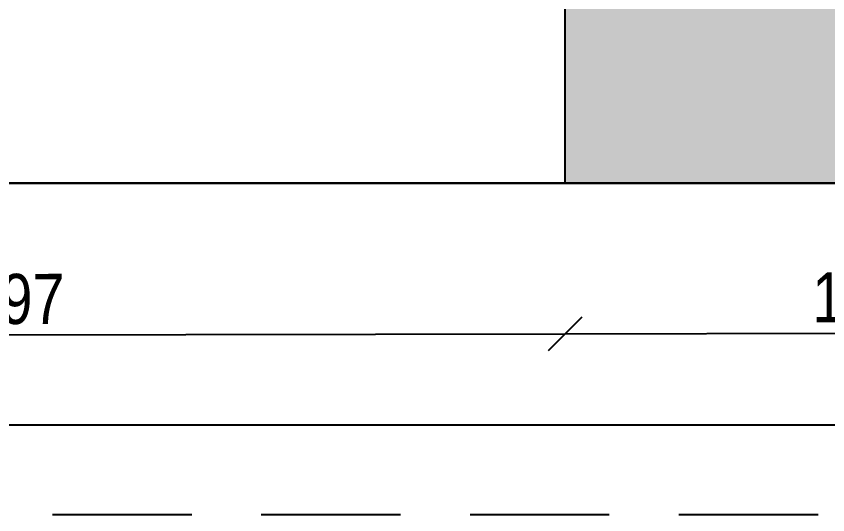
# Model space of a CAD drawing. Header units: metres. Extents: x 493 to 630, y -132 to -15.
# Drawn here: x 534.323 to 535.781, y -93.39 to -92.494 of the extents above; entities that cross this region are included whole.
import ezdxf

# ---------------------------------------------------------------- set-up
doc = ezdxf.new("R2010")
doc.units = ezdxf.units.M
doc.header["$MEASUREMENT"] = 0
doc.header["$PDMODE"] = 3
doc.linetypes.add('HIDDEN2', pattern=[0.1875, 0.125, -0.0625])
for name, color, linetype in [('a_caramida', 2, 'Continuous'), ('a_cote_50', 9, 'Continuous'), ('a_pereti_hasuri', 253, 'Continuous'), ('a_scari_punctat', 40, 'HIDDEN2'), ('a_vederi', 74, 'Continuous')]:
    doc.layers.add(name, color=color, linetype=linetype)
doc.styles.get("Standard").update_dxf_attribs({"font": 'ARIALN.TTF'})
doc.dimstyles.new('50 cote', dxfattribs={"dimtxt": 0.09, "dimasz": 0.06, "dimexe": 0, "dimexo": 0, "dimgap": 0.018, "dimtad": 1, "dimdec": 1, "dimlfac": 100, "dimrnd": 0.5, "dimdsep": 46, "dimtxsty": 'Standard', "dimblk": 'OBLIQUE', "dimcen": 0.00045, "dimclrd": 256, "dimclrt": 4, "dimadec": 1, "dimazin": 0, "dimtfac": 1, "dimtdec": 1, "dimtix": 1, "dimtofl": 0, "dimtmove": 0, "dimatfit": 3, "dimldrblk": 'OBLIQUE', "dimfxl": 0, "dimtolj": 1, "dimtzin": 0, "dimarcsym": 0})

# ---------------------------------------------------------------- blocks, each defined once
blk = doc.blocks.new('_Oblique')
at = {"color": 0, "linetype": 'ByBlock', "lineweight": -2}
blk.add_line((-0.5, -0.5), (0.5, 0.5), dxfattribs=at)
blk = doc.blocks.new('*D1081')
at = {"layer": 'a_cote_50', "lineweight": -2, "ltscale": 0.3}
blk.add_line((-23.7283, -67.3486), (-21.7583, -67.3449), dxfattribs=at)
at = {"layer": 'Defpoints', "color": 0, "ltscale": 0.3}
for p in [(-23.7288, -67.0744), (-21.7588, -67.0744), (-21.7583, -67.3449)]:
    blk.add_point(p, dxfattribs=at)
at = {"layer": 'a_cote_50', "lineweight": -2, "ltscale": 0.3, "xscale": 0.06, "yscale": 0.06, "zscale": 0.06}
for p, rotation in [((-23.7283, -67.3486), 180.1079428696821), ((-21.7583, -67.3449), 0.1079428696821681)]:
    blk.add_blockref('_Oblique', p, dxfattribs=dict(at, rotation=rotation))
at = {"layer": 'a_cote_50', "color": 4, "ltscale": 0.3, "insert": (-22.7434, -67.2828), "char_height": 0.09, "attachment_point": 5, "rotation": 0.1079}
blk.add_mtext('\\A1;197', dxfattribs=at)
blk = doc.blocks.new('*D1082')
at = {"layer": 'a_cote_50', "lineweight": -2, "ltscale": 0.3}
blk.add_line((-21.7583, -67.3449), (-20.6983, -67.3429), dxfattribs=at)
at = {"layer": 'Defpoints', "color": 0, "ltscale": 0.3}
for p in [(-21.7588, -67.0744), (-20.6988, -67.0744), (-20.6983, -67.3429)]:
    blk.add_point(p, dxfattribs=at)
at = {"layer": 'a_cote_50', "lineweight": -2, "ltscale": 0.3, "xscale": 0.06, "yscale": 0.06, "zscale": 0.06}
for p, rotation in [((-21.7583, -67.3449), 180.1079428696821), ((-20.6983, -67.3429), 0.1079428696821681)]:
    blk.add_blockref('_Oblique', p, dxfattribs=dict(at, rotation=rotation))
at = {"layer": 'a_cote_50', "color": 4, "ltscale": 0.3, "insert": (-21.2284, -67.2799), "char_height": 0.09, "attachment_point": 5, "rotation": 0.1079}
blk.add_mtext('\\A1;106', dxfattribs=at)
blk = doc.blocks.new('*D1105')
at = {"layer": 'a_cote_50', "lineweight": -2, "ltscale": 0.3}
blk.add_line((-50.9468, -67.5081), (13.8782, -67.5081), dxfattribs=at)
at = {"layer": 'Defpoints', "color": 0, "ltscale": 0.3}
for p in [(13.8782, -63.4009), (-50.9468, -67.0744), (13.8782, -67.5081)]:
    blk.add_point(p, dxfattribs=at)
at = {"layer": 'a_cote_50', "lineweight": -2, "ltscale": 0.3, "xscale": 0.06, "yscale": 0.06, "zscale": 0.06, "rotation": 180}
blk.add_blockref('_Oblique', (-50.9468, -67.5081), dxfattribs=at)
at = {"layer": 'a_cote_50', "lineweight": -2, "ltscale": 0.3, "xscale": 0.06, "yscale": 0.06, "zscale": 0.06}
blk.add_blockref('_Oblique', (13.8782, -67.5081), dxfattribs=at)
at = {"layer": 'a_cote_50', "color": 4, "ltscale": 0.3, "insert": (-18.5343, -67.4441), "char_height": 0.09, "attachment_point": 5}
blk.add_mtext('\\A1;6482.5', dxfattribs=at)
blk = doc.blocks.new('COTE EXY')
at = {"layer": 'a_cote_50', "ltscale": 0.3}
dim = blk.add_linear_dim(base=(13.8782, -67.5081), p1=(-50.9468, -67.0744), p2=(13.8782, -63.4009), dimstyle='50 cote', dxfattribs=at)
dim.commit()
dim.dimension.update_dxf_attribs({"geometry": '*D1105', "text_midpoint": (-18.5343, -67.4441)})
for base, p1, p2, picture, middle in [((-21.7583, -67.3449), (-23.7288, -67.0744), (-21.7588, -67.0744), '*D1081', (-22.7434, -67.2828)), ((-20.6983, -67.3429), (-21.7588, -67.0744), (-20.6988, -67.0744), '*D1082', (-21.2284, -67.2799))]:
    dim = blk.add_linear_dim(base=base, p1=p1, p2=p2, angle=180.1079, dimstyle='50 cote', override={"dimtmove": 1}, dxfattribs=at)
    dim.commit()
    dim.dimension.update_dxf_attribs({"geometry": picture, "text_midpoint": middle})

msp = doc.modelspace()

# ---------------------------------------------------------------- hatches: boundary and pattern name
at = {"layer": 'a_pereti_hasuri', "ltscale": 0.3}
h = msp.add_hatch(dxfattribs=at)
h.set_pattern_fill('ANSI33', color=256, scale=0.25, style=0)
h.set_pattern_definition([(45, (-4876.954644, 8292.469365), (-0.04419417382, 0.04419417382), []), (45, (-4876.91045, 8292.469365), (-0.04419417382, 0.04419417382), [0.03125, -0.015625])])
h.paths.add_polyline_path([(529.2933, -92.7946), (529.2931, -92.1396), (529.5881, -92.1396), (529.5881, -91.7296), (529.7331, -91.7296), (529.7331, -91.5296), (529.8581, -91.5296), (529.9783, -91.5296), (529.9783, -91.6796), (530.1283, -91.6796), (530.1283, -92.0996), (530.3333, -92.0996), (530.3333, -92.7946)])
h.paths.add_polyline_path([(533.3383, -92.7946), (533.3383, -92.1196), (533.1133, -92.1196), (533.1133, -91.6996), (532.6683, -91.6996), (532.6683, -92.0996), (532.3033, -92.0996), (532.3033, -92.7946)])
h.paths.add_polyline_path([(536.3683, -92.7946), (536.3683, -92.1446), (536.1083, -92.1446), (536.1083, -91.6996), (535.6533, -91.6996), (535.6533, -92.0396), (535.4933, -92.0396), (535.4933, -92.1196), (535.3083, -92.1196), (535.3083, -92.7946)])
h.paths.add_polyline_path([(539.3483, -92.7946), (539.3483, -92.1246), (539.1183, -92.1246), (539.1183, -91.6946), (538.6683, -91.6946), (538.6683, -92.1446), (538.3283, -92.1446), (538.3283, -92.7946)])
h.paths.add_polyline_path([(541.6383, -90.2546), (541.6383, -92.1246), (541.3183, -92.1246), (541.3183, -92.7946), (542.3933, -92.7946), (542.3933, -91.8694), (541.7233, -91.8694), (541.7233, -90.2546)])

# ---------------------------------------------------------------- linework, layer by layer
at = {"layer": 'a_caramida', "ltscale": 0.3}
msp.add_lwpolyline([(536.3683, -92.7946), (536.3683, -92.1446), (536.1083, -92.1446), (536.1083, -91.6996), (535.6533, -91.6996), (535.6533, -92.0396), (535.4933, -92.0396), (535.4933, -92.1196), (535.3083, -92.1196), (535.3083, -92.7946)], close=True, dxfattribs=at)
at = {"layer": 'a_cote_50', "ltscale": 0.3}
msp.add_lwpolyline([(570.6253, -47.6311), (570.6253, -59.2511), (570.7953, -59.2511), (570.7953, -59.8811), (570.6253, -59.8811), (570.6253, -60.0711), (570.2953, -60.0711), (570.2953, -62.2811), (570.6253, -62.2811), (570.6253, -62.4711), (570.7953, -62.4711), (570.7953, -63.1111), (570.6253, -63.1111), (570.6253, -74.7411), (570.8655, -74.7411), (570.8664, -81.6911), (570.9453, -81.6911), (570.9453, -89.1211), (568.7453, -89.1211), (568.7453, -92.7946), (506.1203, -92.7946)], dxfattribs=at)
at = {"layer": 'a_cote_50', "color": 242, "ltscale": 0.3}
msp.add_lwpolyline([(568.7453, -92.7946), (568.7453, -83.0646), (553.7853, -83.0646), (553.785, -79.3896), (504.215, -79.3896), (506.1203, -92.7946)], close=True, dxfattribs=at)
at = {"layer": 'a_scari_punctat', "ltscale": 2}
msp.add_lwpolyline([(571.9632, -39.2176), (571.9695, -48.4811), (571.6331, -48.4811), (571.6331, -89.7166), (569.5132, -89.7166), (569.5132, -93.3901), (505.4682, -93.3901)], dxfattribs=at)
at = {"layer": 'a_vederi', "ltscale": 0.3}
msp.add_lwpolyline([(533.3383, -92.1196), (535.3083, -92.1196), (535.3083, -92.7946), (533.3383, -92.7946)], close=True, dxfattribs=at)

# ---------------------------------------------------------------- block references
at = {"layer": 'a_cote_50'}
msp.add_blockref('COTE EXY', (557.0671, -25.7202), dxfattribs=at)

doc.saveas('drawing.dxf')
